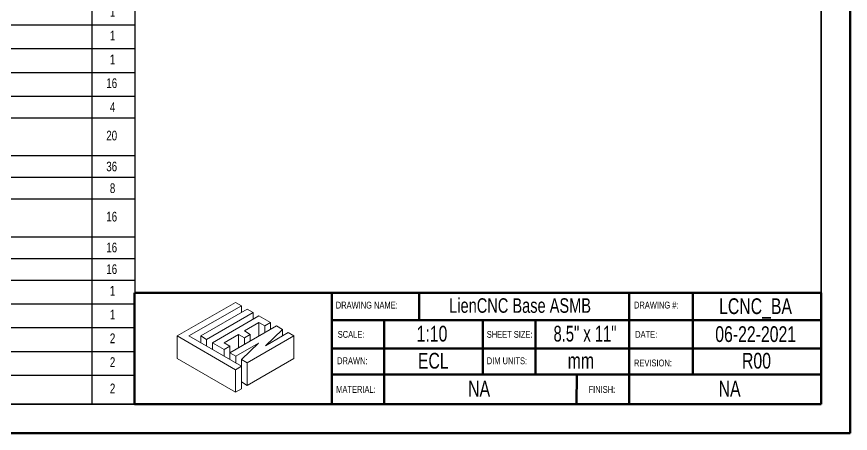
# Model space of a CAD drawing. Header units: millimetres. Extents: x 0 to 279, y 0 to 216.
# Drawn here: x 97.4 to 279.4, y 0 to 91 of the extents above; entities that cross this region are included whole.
import ezdxf

# ---------------------------------------------------------------- set-up
doc = ezdxf.new("R2010")
doc.units = ezdxf.units.MM
for name, color, linetype in [('PAGE_BORDER', 7, 'Continuous'), ('TITLE_BLOCK_BORDER', 7, 'Continuous'), ('TITLE_BLOCK_TEXT', 8, 'Continuous')]:
    doc.layers.add(name, color=color, linetype=linetype)
doc.styles.add('SLDTEXTSTYLE0', font='TXT', dxfattribs={"width": 0.75})
doc.styles.add('SLDTEXTSTYLE1', font='TXT', dxfattribs={"width": 0.7})
doc.styles.add('SLDTEXTSTYLE2', font='TXT', dxfattribs={"width": 0.691176})
doc.styles.add('SLDTEXTSTYLE3', font='TXT', dxfattribs={"width": 0.6875})
doc.styles.add('SLDTEXTSTYLE4', font='TXT', dxfattribs={"width": 0.684783})

# ---------------------------------------------------------------- blocks, each defined once
blk = doc.blocks.new('Lien3D Logo')
at = {"color": 7, "linetype": 'Continuous', "lineweight": 18}
for p, q in [((10.61, 16.33), (0, 10.21)), ((2.13, 10.21), (11.67, 15.71)), ((11.67, 15.71), (10.61, 16.33)), ((11.67, 15.71), (11.67, 14.49)), ((12.73, 15.1), (4.26, 10.21)), ((5.32, 9.59), (13.8, 14.49)), ((14.86, 13.87), (6.38, 8.98)), ((13.8, 14.49), (12.73, 15.1)), ((13.8, 14.49), (13.8, 13.26)), ((16.99, 12.64), (14.86, 13.87)), ((12.22, 11.12), (14.86, 12.64)), ((14.86, 12.64), (15.93, 12.03)), ((14.86, 12.64), (14.86, 10.19)), ((15.93, 12.03), (16.99, 12.64)), ((16.99, 12.64), (16.99, 11.42)), ((18.05, 12.03), (9.57, 7.13)), ((13.28, 10.5), (12.22, 11.12)), ((15.93, 12.03), (15.93, 10.8)), ((16.04, 8.45), (19.12, 11.42)), ((20.15, 10.82), (16.04, 8.45)), ((19.12, 11.42), (18.05, 12.03)), ((19.12, 11.42), (19.12, 10.22)), ((21.21, 10.21), (20.15, 10.82)), ((0, 10.21), (0, 6.12)), ((0, 10.21), (10.61, 4.08)), ((11.67, 4.7), (2.13, 10.21)), ((4.26, 10.21), (4.26, 8.98)), ((4.26, 10.21), (5.32, 9.59)), ((5.32, 9.59), (5.32, 8.36)), ((8.51, 8.98), (11.15, 10.5)), ((11.15, 10.5), (12.22, 9.89)), ((11.15, 10.5), (11.15, 8.05)), ((12.22, 9.89), (13.28, 10.5)), ((12.22, 9.89), (12.22, 8.66)), ((12.73, 5.31), (21.21, 10.21)), ((13.28, 10.5), (13.28, 9.28)), ((21.21, 10.21), (21.21, 6.12)), ((6.38, 8.98), (8.51, 7.75)), ((6.38, 8.98), (6.38, 7.75)), ((9.57, 8.36), (8.51, 8.98)), ((8.51, 7.75), (9.57, 8.36)), ((8.51, 7.75), (8.51, 6.52)), ((9.57, 8.36), (9.57, 7.13)), ((10.64, 6.52), (14.75, 8.89)), ((14.75, 8.89), (11.67, 5.93)), ((0, 6.12), (10.61, 0)), ((9.57, 7.13), (10.64, 6.52)), ((9.57, 7.13), (9.57, 5.91)), ((10.64, 6.52), (10.64, 5.29)), ((12.73, 1.23), (21.21, 6.12)), ((10.61, 4.08), (11.67, 4.7)), ((11.67, 5.93), (12.73, 5.31)), ((11.67, 5.93), (11.67, 4.7)), ((11.67, 4.7), (11.67, 0.61)), ((12.73, 5.31), (12.73, 1.23)), ((10.61, 4.08), (10.61, 0)), ((11.67, 1.84), (12.73, 1.23)), ((10.61, 0), (11.67, 0.61))]:
    blk.add_line(p, q, dxfattribs=at)
blk = doc.blocks.new('SW_TABLEANNOTATION_0')
at = {"layer": 'PAGE_BORDER', "color": 0}
for p, q in [((0, 0), (0, -92.72)), ((116.89, 0), (0, 0)), ((13.78, 0), (13.78, -4.73)), ((51.62, 0), (51.62, -4.73)), ((107.43, 0), (107.43, -4.73)), ((116.89, -92.72), (116.89, 0)), ((0, -4.73), (116.89, -4.73)), ((13.78, -4.73), (13.78, -92.72)), ((51.62, -4.73), (51.62, -92.72)), ((107.43, -4.73), (107.43, -92.72)), ((0, -9.93), (116.89, -9.93)), ((0, -15.12), (116.89, -15.12)), ((0, -20.32), (116.89, -20.32)), ((0, -25.51), (116.89, -25.51)), ((0, -30.24), (116.89, -30.24)), ((0, -38.48), (116.89, -38.48)), ((0, -43.21), (116.89, -43.21)), ((0, -47.94), (116.89, -47.94)), ((0, -56.18), (116.89, -56.18)), ((0, -60.91), (116.89, -60.91)), ((0, -65.64), (116.89, -65.64)), ((0, -70.83), (116.89, -70.83)), ((0, -76.03), (116.89, -76.03)), ((0, -81.22), (116.89, -81.22)), ((0, -86.42), (116.89, -86.42)), ((0, -92.72), (116.89, -92.72))]:
    blk.add_line(p, q, dxfattribs=at)
at = {"layer": 'PAGE_BORDER', "color": 0, "attachment_point": 1}
for s, insert, char_height, style in [('ITEM NO.', (0.87, -1.31), 2.117, 'SLDTEXTSTYLE0'), ('PART NUMBER', (23.29, -1.31), 2.1167, 'SLDTEXTSTYLE0'), ('DESCRIPTION', (70.67, -1.31), 2.1167, 'SLDTEXTSTYLE0'), ('QTY.', (109.11, -1.31), 2.117, 'SLDTEXTSTYLE0'), ('1', (6.11, -6.01), 2.12, 'SLDTEXTSTYLE0'), ('8020_Base_Frame', (14.28, -6.01), 2.1167, 'SLDTEXTSTYLE0'), ('8020 Aluminum Frame Components', (55.14, -6.01), 2.1167, 'SLDTEXTSTYLE0'), ('1', (111.38, -6.01), 2.12, 'SLDTEXTSTYLE0'), ('2', (6.11, -11.21), 2.12, 'SLDTEXTSTYLE0'), ('Spoilboard', (14.28, -11.21), 2.117, 'SLDTEXTSTYLE0'), ('3/4" MDF Bottom Spoilboard', (60.38, -11.21), 2.1167, 'SLDTEXTSTYLE0'), ('1', (111.38, -11.21), 2.12, 'SLDTEXTSTYLE0'), ('3', (6.11, -16.4), 2.12, 'SLDTEXTSTYLE0'), ('Spoilboard', (14.28, -16.4), 2.117, 'SLDTEXTSTYLE0'), ('3/4" MDF Top Spoilboard', (62.82, -16.4), 2.1167, 'SLDTEXTSTYLE0'), ('1', (111.38, -16.4), 2.12, 'SLDTEXTSTYLE0'), ('4', (6.11, -21.6), 2.12, 'SLDTEXTSTYLE0'), ('91292A208', (14.28, -21.6), 2.117, 'SLDTEXTSTYLE0'), ('SCS M8 x 1.25 x 45mm Long PT (SST)', (55.6, -21.6), 2.1167, 'SLDTEXTSTYLE2'), ('16', (110.6, -21.6), 2.117, 'SLDTEXTSTYLE0'), ('5', (6.11, -26.82), 2.12, 'SLDTEXTSTYLE0'), ('40_2849 (8020 Foot)', (14.28, -26.82), 2.1167, 'SLDTEXTSTYLE0'), ('8020 Rubber Foot', (67.63, -26.82), 2.1167, 'SLDTEXTSTYLE0'), ('4', (111.38, -26.82), 2.12, 'SLDTEXTSTYLE0'), ('8mm SCS SST x 25mm - DIN', (14.28, -31.63), 2.1167, 'SLDTEXTSTYLE3'), ('Stainless Steel M8 Socket Head Cap', (55.09, -31.63), 2.1167, 'SLDTEXTSTYLE0'), ('6', (6.11, -33.04), 2.12, 'SLDTEXTSTYLE0'), ('912, ISO 4762', (14.28, -34.45), 2.1167, 'SLDTEXTSTYLE0'), ('Screw', (75.39, -34.45), 2.117, 'SLDTEXTSTYLE0'), ('20', (110.6, -33.04), 2.117, 'SLDTEXTSTYLE0'), ('7', (6.11, -39.79), 2.12, 'SLDTEXTSTYLE0'), ('98689A116', (14.28, -39.79), 2.117, 'SLDTEXTSTYLE0'), ('8mm SST Washer', (68.24, -39.79), 2.1167, 'SLDTEXTSTYLE0'), ('36', (110.6, -39.79), 2.117, 'SLDTEXTSTYLE0'), ('8', (6.11, -44.52), 2.12, 'SLDTEXTSTYLE0'), ('40_1984', (14.28, -44.52), 2.117, 'SLDTEXTSTYLE0'), ('M8 Tnut for 40 series Tslot', (62.87, -44.52), 2.1167, 'SLDTEXTSTYLE0'), ('8', (111.38, -44.52), 2.12, 'SLDTEXTSTYLE0'), ('9', (6.11, -50.74), 2.12, 'SLDTEXTSTYLE0'), ('5mm SCS SST x 12mm  DIN', (14.28, -49.33), 2.1167, 'SLDTEXTSTYLE4'), ('Stainless Steel M5 Socket Head Cap', (55.09, -49.33), 2.1167, 'SLDTEXTSTYLE0'), ('16', (110.6, -50.74), 2.117, 'SLDTEXTSTYLE0'), ('912, ISO 4762', (14.28, -52.15), 2.1167, 'SLDTEXTSTYLE0'), ('Screw', (75.39, -52.15), 2.117, 'SLDTEXTSTYLE0'), ('10', (5.33, -57.48), 2.117, 'SLDTEXTSTYLE0'), ('98689A114', (14.28, -57.48), 2.117, 'SLDTEXTSTYLE0'), ('5mm SST Washer', (68.24, -57.48), 2.1167, 'SLDTEXTSTYLE0'), ('16', (110.6, -57.48), 2.117, 'SLDTEXTSTYLE0'), ('11', (5.33, -62.21), 2.117, 'SLDTEXTSTYLE0'), ('M5_Tnut_40Series-Profile', (14.28, -62.21), 2.1167, 'SLDTEXTSTYLE0'), ('M5 Tnut for 40 series Tslot', (62.87, -62.21), 2.1167, 'SLDTEXTSTYLE0'), ('16', (110.6, -62.21), 2.117, 'SLDTEXTSTYLE0'), ('12', (5.33, -66.92), 2.117, 'SLDTEXTSTYLE0'), ('Y_Axis_Endplate', (14.28, -66.92), 2.1167, 'SLDTEXTSTYLE0'), ('Front Right Y Axis Endplate', (61.6, -66.92), 2.1167, 'SLDTEXTSTYLE0'), ('1', (111.38, -66.92), 2.12, 'SLDTEXTSTYLE0'), ('13', (5.33, -72.11), 2.117, 'SLDTEXTSTYLE0'), ('MirrorY_Axis_Endplate', (14.28, -72.11), 2.1167, 'SLDTEXTSTYLE0'), ('Front Left Y Axis Endplate', (62.53, -72.11), 2.1167, 'SLDTEXTSTYLE0'), ('1', (111.38, -72.11), 2.12, 'SLDTEXTSTYLE0'), ('14', (5.33, -77.31), 2.117, 'SLDTEXTSTYLE0'), ('Nema24_Yaxis_Endplate', (14.28, -77.31), 2.1167, 'SLDTEXTSTYLE0'), ('Rear Nema 24 Y Axis Endplate', (59.03, -77.31), 2.1167, 'SLDTEXTSTYLE0'), ('2', (111.38, -77.31), 2.12, 'SLDTEXTSTYLE0'), ('15', (5.33, -82.5), 2.117, 'SLDTEXTSTYLE0'), ('Backsplash', (14.28, -82.5), 2.117, 'SLDTEXTSTYLE0'), ('1/8" Aluminum Dust Backsplash', (58.41, -82.5), 2.1167, 'SLDTEXTSTYLE0'), ('2', (111.38, -82.5), 2.12, 'SLDTEXTSTYLE0'), ('16', (5.33, -88.25), 2.117, 'SLDTEXTSTYLE0'), ('Side Profiles', (14.28, -88.25), 2.1167, 'SLDTEXTSTYLE0'), ('Angle Aluminum Side Dust Profiles', (56.62, -88.25), 2.1167, 'SLDTEXTSTYLE0'), ('2', (111.38, -88.25), 2.12, 'SLDTEXTSTYLE0')]:
    blk.add_mtext(s, dxfattribs=dict(at, insert=insert, char_height=char_height, style=style))

msp = doc.modelspace()

# ---------------------------------------------------------------- linework, layer by layer
at = {"color": 7, "linetype": 'Continuous', "lineweight": 50}
for p, q in [((279.4, 0), (279.4, 215.9)), ((0, 0), (279.4, 0))]:
    msp.add_line(p, q, dxfattribs=at)
at = {"layer": 'PAGE_BORDER', "lineweight": 35}
for p in [(273.05, 209.55), (6.35, 6.35)]:
    msp.add_line(p, (273.05, 6.35), dxfattribs=at)
at = {"layer": 'TITLE_BLOCK_BORDER', "lineweight": 50}
for p, q in [((123.09, 30.71), (123.09, 6.35)), ((166.18, 30.71), (123.09, 30.71)), ((166.18, 30.71), (166.18, 6.35)), ((273.05, 30.71), (166.18, 30.71)), ((185.24, 30.71), (185.24, 24.78)), ((231.13, 30.71), (231.13, 6.35)), ((245.03, 30.71), (245.03, 12.84)), ((273.05, 30.71), (273.05, 6.35)), ((273.05, 24.73), (166.18, 24.73)), ((177.61, 24.73), (177.61, 6.35)), ((199.16, 24.73), (199.16, 12.84)), ((210.64, 24.73), (210.64, 12.84)), ((273.05, 18.52), (166.18, 18.52)), ((166.36, 12.84), (273.05, 12.84)), ((219.7, 12.84), (219.61, 6.35)), ((166.18, 6.35), (123.09, 6.35)), ((166.18, 6.35), (273.05, 6.35))]:
    msp.add_line(p, q, dxfattribs=at)

# ---------------------------------------------------------------- block references
at = {"layer": 'PAGE_BORDER'}
msp.add_blockref('SW_TABLEANNOTATION_0', (6.33, 99.11), dxfattribs=at)
at = {"layer": 'TITLE_BLOCK_BORDER', "xscale": 1.2, "yscale": 1.2, "zscale": 1.2}
msp.add_blockref('Lien3D Logo', (132.43, 9), dxfattribs=at)

# ---------------------------------------------------------------- texts
at = {"layer": 'TITLE_BLOCK_TEXT'}
for s, insert, char_height, attachment_point, style in [('LienCNC Base ASMB', (207.29, 29.49), 3.175, 2, 'SLDTEXTSTYLE0'), ('LCNC_BA', (258.7, 29.48), 3.44, 2, 'SLDTEXTSTYLE0'), ('DRAWING NAME:', (167.04, 28.74), 1.5, 1, 'SLDTEXTSTYLE0'), ('DRAWING #:', (232.16, 28.75), 1.5, 1, 'SLDTEXTSTYLE0'), ('SCALE:', (167.47, 22.36), 1.5, 1, 'SLDTEXTSTYLE0'), ('1:10', (188.05, 23.48), 3.44, 2, 'SLDTEXTSTYLE0'), ('SHEET SIZE:', (200.01, 22.36), 1.5, 1, 'SLDTEXTSTYLE0'), ('8.5" x 11"', (221.46, 23.48), 3.44, 2, 'SLDTEXTSTYLE1'), ('DATE:', (232.42, 22.36), 1.5, 1, 'SLDTEXTSTYLE0'), ('06-22-2021', (258.73, 23.38), 3.44, 2, 'SLDTEXTSTYLE0'), ('DRAWN:', (167.34, 16.59), 1.5, 1, 'SLDTEXTSTYLE0'), ('ECL', (188.33, 17.57), 3.44, 2, 'SLDTEXTSTYLE0'), ('DIM UNITS:', (200.01, 16.59), 1.5, 1, 'SLDTEXTSTYLE0'), ('mm', (220.56, 17.57), 3.44, 2, 'SLDTEXTSTYLE0'), ('R00', (258.91, 17.57), 3.44, 2, 'SLDTEXTSTYLE0'), ('REVISION:', (232.16, 16.11), 1.5, 1, 'SLDTEXTSTYLE0'), ('NA', (198.34, 11.47), 3.44, 2, 'SLDTEXTSTYLE0'), ('NA', (253.04, 11.47), 3.44, 2, 'SLDTEXTSTYLE0'), ('MATERIAL:', (167.13, 10.34), 1.5, 1, 'SLDTEXTSTYLE0'), ('FINISH:', (222.24, 10.34), 1.5, 1, 'SLDTEXTSTYLE0')]:
    msp.add_mtext(s, dxfattribs=dict(at, insert=insert, char_height=char_height, attachment_point=attachment_point, style=style))

doc.saveas('drawing.dxf')
